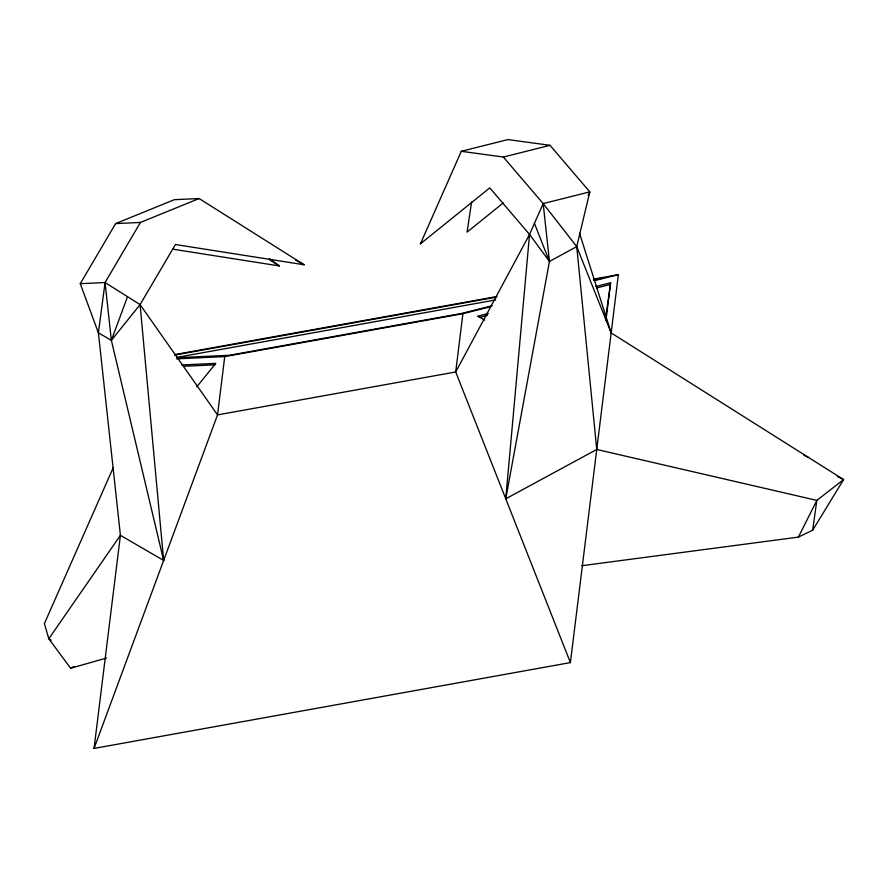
<?xml version="1.0" encoding="UTF-8"?>
<svg xmlns="http://www.w3.org/2000/svg" width="888" height="888" viewBox="0 0 888 888"><rect width="100%" height="100%" fill="white"/><g stroke="black" fill="none" stroke-linecap="round" stroke-linejoin="round"><path stroke-width="1.33" d="M505.749 498.812L529.548 234.432L543.167 203.585L589.81 191.875L550.016 145.321L507.925 139.583L461.283 151.304L420.435 243.823L489.765 187.879L529.548 234.432L549.45 261.427L505.749 498.812L596.747 449.472L816.827 500.388L843.6 479.587L611.155 332.922L576.745 246.62L543.167 203.585L503.374 157.043L461.283 151.304M593.795 279.076L618.359 274.647L570.396 662.592L94.061 748.418L120.413 535.309L98.39 332.811L105.073 282.528L140.437 222.444L199.134 198.535L304.129 264.779L175.436 244.522L140.082 304.606L111.366 340.359L163.647 560.45L120.413 535.309L48.807 638.772L70.629 668.231L106.593 658.041M491.042 306.626L462.903 313.697L224.742 356.61L217.527 414.896L94.061 748.418M462.903 313.697L455.699 371.972L570.396 662.592M605.672 318.093L610.622 282.761L595.837 286.48M605.982 320.257L610.622 282.761M798.39 537.107L812.675 530.192L816.827 500.388L798.39 537.107L581.862 565.712M471.606 201.965L467.077 232.112L503.341 202.853M596.747 449.472L576.745 246.62L589.81 191.875L588.178 195.571M199.134 198.535L174.326 199.689L115.629 223.598L80.264 283.683L98.39 332.811L111.366 340.359L127.528 296.692M113.12 467.921L44.4 623.587L48.807 638.772L51.138 640.226M529.548 234.432L455.699 371.972L217.527 414.896L140.082 304.606L105.073 282.528L80.264 283.683M812.675 530.192L843.6 479.587L837.484 476.634M420.435 243.823L422.011 241.547M196.759 386.891L215.729 363.37L181.696 364.957M534.432 223.376L549.45 261.427L576.745 246.62M70.629 668.231L74.204 666.5M503.374 157.043L550.016 145.321M492.152 305.75L461.438 313.475L229.459 355.267L177.434 357.698M593.639 280.253L602.985 277.911L593.439 279.631M594.239 280.708L618.359 274.647M488.322 313.486L477.566 316.195L484.759 320.135M479.442 317.371L487.501 315.34M596.37 287.99L609.801 284.615M174.792 354.567L496.892 296.536M174.614 355.1L496.581 297.08M176.501 357.442L495.737 299.922M115.629 223.598L140.437 222.444M176.49 358.863L224.742 356.61M183.794 366.289L215.107 364.824M172.527 249.128L279.32 265.934L269.386 258.552M803.707 455.144L808.602 457.498M295.704 260.173L304.129 264.779M269.985 260.051L279.32 265.934M579.52 233.211L611.155 332.922M543.167 203.585L549.45 261.427M105.073 282.528L111.366 340.359M140.082 304.606L163.647 560.45"/></g></svg>
